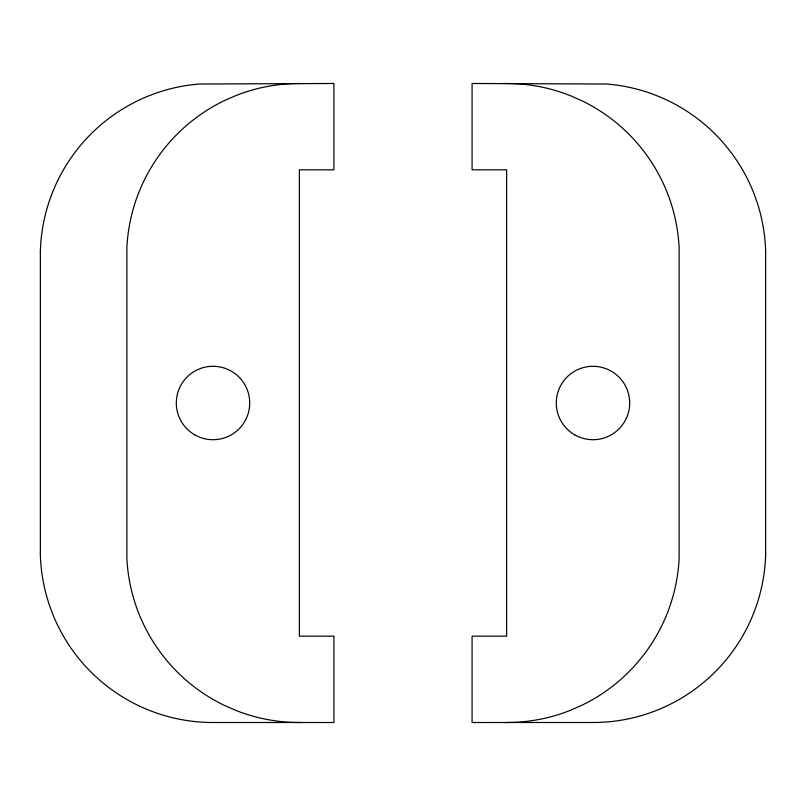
<?xml version="1.0" encoding="UTF-8"?>
<svg xmlns="http://www.w3.org/2000/svg" width="806" height="806" viewBox="0 0 806 806"><rect width="100%" height="100%" fill="white"/><g stroke="black" fill="none" stroke-linecap="round" stroke-linejoin="round"><path stroke-width="1.21" d="M40.36 251.401L40.36 554.599M765.64 554.599L765.64 251.401M300.316 83.481L292.366 83.623A172.746 172.746 0 0 0 235.564 95.692L223.443 101.062A172.726 172.726 0 0 0 128.174 233.327A179.174 179.174 0 0 0 126.874 247.402L126.874 558.598A179.134 179.134 0 0 0 128.174 572.673A172.726 172.726 0 0 0 223.443 704.938L235.564 710.298A172.746 172.746 0 0 0 292.366 722.378L301.202 722.519M505.684 722.519L513.634 722.378A172.746 172.746 0 0 0 570.436 710.308L582.557 704.938A172.726 172.726 0 0 0 677.826 572.673A179.134 179.134 0 0 0 679.126 558.598L679.126 247.402A179.174 179.174 0 0 0 677.826 233.327A172.726 172.726 0 0 0 582.557 101.062L570.436 95.702A172.746 172.746 0 0 0 513.634 83.623L504.798 83.481M302.975 83.481L303.852 83.481M502.148 83.481L503.025 83.481M765.64 251.401A173.522 173.522 0 0 0 756.935 201.812L754.073 193.883A172.756 172.756 0 0 0 606.827 84.026L472.084 83.481L472.084 169.834L506.631 169.834L506.631 636.166L472.084 636.166L472.084 722.519L596.309 722.488A142.591 142.591 0 0 0 599.463 722.398L606.817 721.964A172.786 172.786 0 0 0 721.138 665.595A172.615 172.615 0 0 0 754.063 612.107L756.915 604.188A173.522 173.522 0 0 0 765.64 554.599M40.36 251.401A173.522 173.522 0 0 1 49.065 201.812L51.927 193.883A172.756 172.756 0 0 1 199.173 84.026L333.916 83.481L333.916 169.834L299.369 169.834L299.369 636.166L333.916 636.166L333.916 722.519L209.691 722.488A142.591 142.591 0 0 1 206.538 722.398L199.183 721.964A172.786 172.786 0 0 1 84.862 665.595A172.615 172.615 0 0 1 51.937 612.107L49.085 604.188A173.522 173.522 0 0 1 40.36 554.599M574.638 434.787A36.703 36.703 0 0 0 629.688 403A36.703 36.703 0 0 0 574.638 371.213A36.703 36.703 0 0 0 574.638 434.787M194.659 434.787A36.703 36.703 0 0 0 249.719 403A36.703 36.703 0 0 0 194.659 371.213A36.703 36.703 0 0 0 194.659 434.787"/></g></svg>
